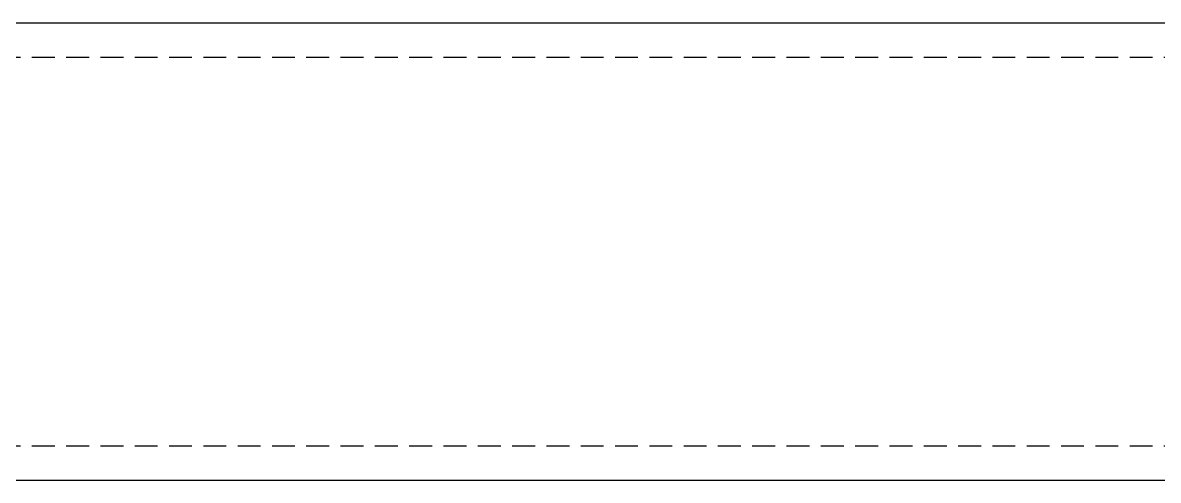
# Model space of a CAD drawing. Header units: metres. Extents: x -200 to 3000, y -1652 to 380.
# Drawn here: x 2541.2 to 2640.5, y -815 to -775 of the extents above; entities that cross this region are included whole.
import ezdxf

# ---------------------------------------------------------------- set-up
doc = ezdxf.new("R2010")
doc.units = ezdxf.units.M
doc.linetypes.add('DASHED2', pattern=[3, 2, -1])
doc.layers.add('GIZLI', color=8, linetype='DASHED2')
doc.layers.add('GORUNEN', color=7, linetype='Continuous')

msp = doc.modelspace()

# ---------------------------------------------------------------- linework, layer by layer
at = {"layer": 'GIZLI'}
for points in [[(2320, -775), (2880, -775)], [(2410, -775), (2790, -775)], [(2410, -775), (2790, -775)], [(2410, -775), (2790, -775)], [(2410, -775), (2790, -775)], [(2410, -775), (2790, -775)], [(2410, -775), (2790, -775)], [(2410, -778), (2790, -778)], [(2410, -778), (2790, -778)], [(2410, -778), (2790, -778)], [(2410, -778), (2790, -778)], [(2410, -778), (2790, -778)], [(2410, -778), (2790, -778)], [(2410, -812), (2790, -812)], [(2410, -812), (2790, -812)], [(2410, -812), (2790, -812)], [(2410, -812), (2790, -812)], [(2410, -812), (2790, -812)], [(2410, -812), (2790, -812)], [(2410, -815), (2790, -815)], [(2410, -815), (2790, -815)], [(2410, -815), (2790, -815)], [(2410, -815), (2790, -815)], [(2410, -815), (2790, -815)]]:
    msp.add_lwpolyline(points, dxfattribs=at)
at = {"layer": 'GORUNEN'}
for points in [[(2320, -775), (2880, -775)], [(2410, -815), (2790, -815)]]:
    msp.add_lwpolyline(points, dxfattribs=at)

doc.saveas('drawing.dxf')
